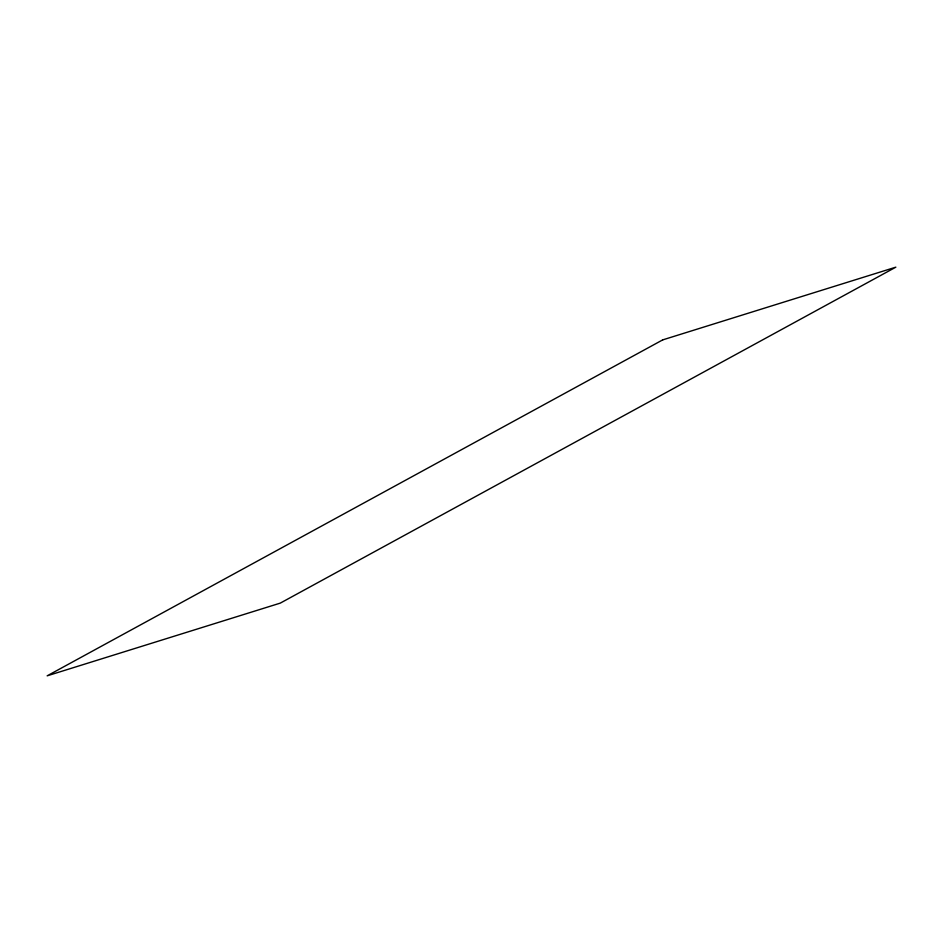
<?xml version="1.0" encoding="UTF-8"?>
<svg xmlns="http://www.w3.org/2000/svg" width="943" height="943" viewBox="0 0 943 943"><rect width="100%" height="100%" fill="white"/><g stroke="black" fill="none" stroke-linecap="round" stroke-linejoin="round"><path stroke-width="1.41" d="M662.717 339.881L47.15 675.836L280.283 603.119L895.85 267.164L662.717 339.881"/></g></svg>
